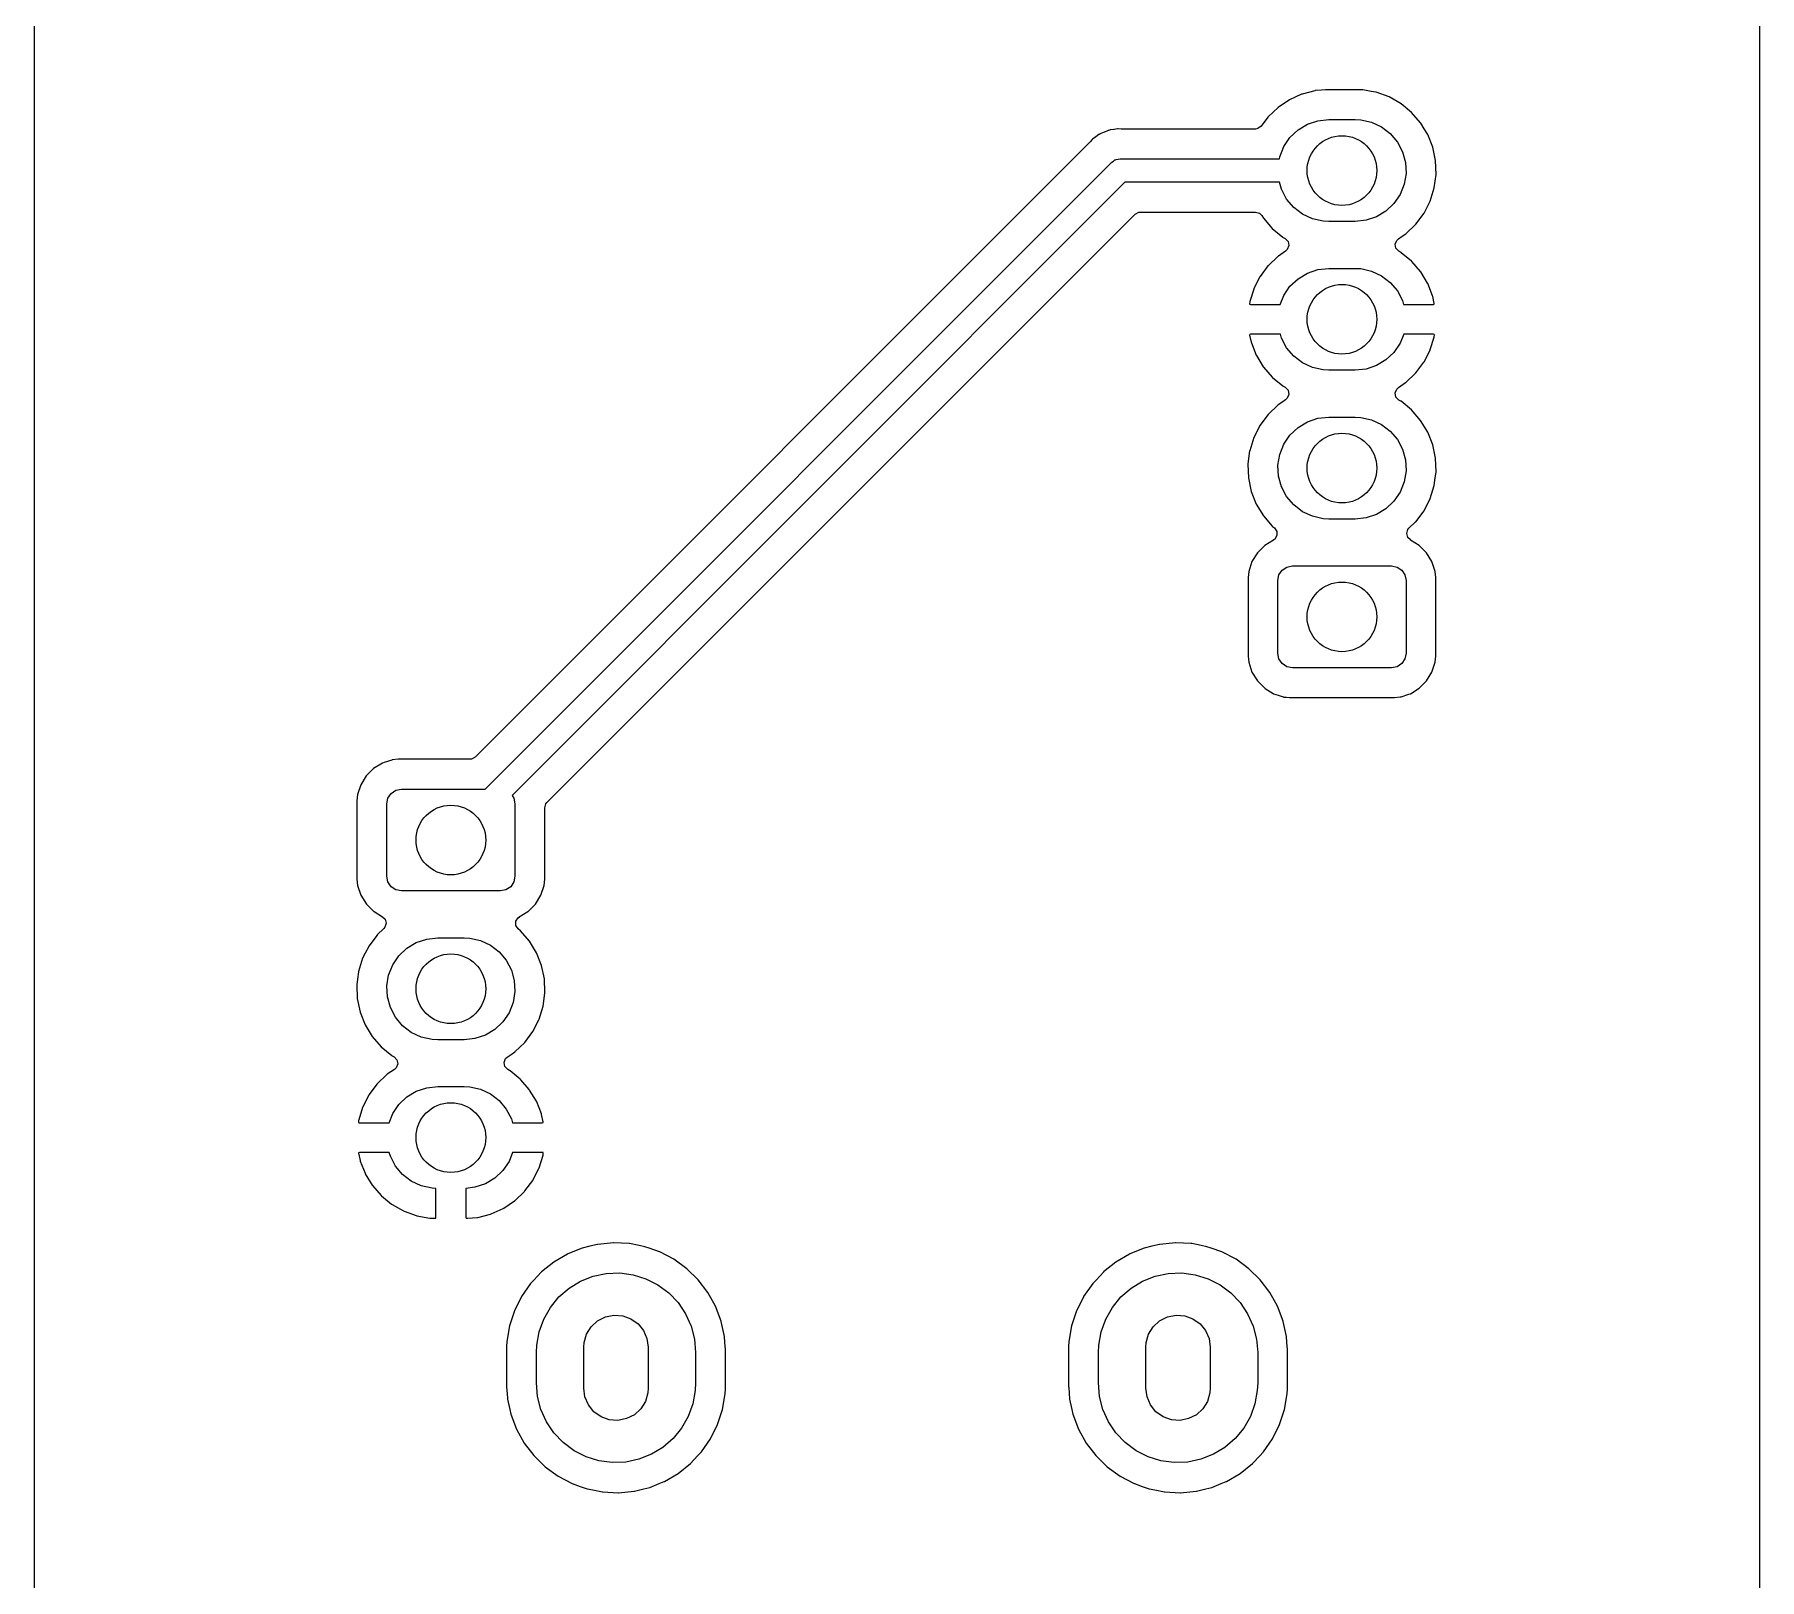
# Model space of a CAD drawing. Extents: x 87 to 116, y -228 to -39.
# Drawn here: x 86.87 to 116.33, y -106.6 to -80.23 of the extents above; entities that cross this region are included whole.
import ezdxf

# ---------------------------------------------------------------- set-up
doc = ezdxf.new("R2010")
doc.units = 0
doc.layers.add('BLACK', color=7, linetype='CONTINUOUS')

msp = doc.modelspace()

# ---------------------------------------------------------------- linework, layer by layer
at = {"layer": 'BLACK', "linetype": 'CONTINUOUS'}
for p, q in [((86.8685, -227.965), (86.8685, -38.7345)), ((116.331, -38.7345), (116.331, -227.965)), ((108.401, -81.2967), (108.302, -81.3411)), ((108.511, -81.2473), (108.401, -81.2967)), ((108.515, -81.2451), (108.511, -81.2473)), ((108.511, -81.2473), (108.511, -81.2473)), ((108.521, -81.2437), (108.515, -81.2451)), ((108.737, -81.1876), (108.521, -81.2437)), ((108.521, -81.2437), (108.521, -81.2437)), ((108.742, -81.1863), (108.737, -81.1876)), ((108.737, -81.1876), (108.737, -81.1876)), ((108.747, -81.1858), (108.742, -81.1863)), ((108.848, -81.1773), (108.747, -81.1858)), ((108.747, -81.1858), (108.747, -81.1858)), ((108.916, -81.1715), (108.848, -81.1773)), ((109.531, -81.1715), (108.916, -81.1715)), ((109.532, -81.1716), (109.531, -81.1715)), ((109.551, -81.1725), (109.532, -81.1716)), ((109.532, -81.1716), (109.532, -81.1716)), ((109.555, -81.1727), (109.551, -81.1725)), ((109.551, -81.1725), (109.551, -81.1725)), ((109.699, -81.1987), (109.555, -81.1727)), ((109.78, -81.2133), (109.699, -81.1987)), ((109.785, -81.2143), (109.78, -81.2133)), ((109.78, -81.2133), (109.78, -81.2133)), ((110.005, -81.2941), (109.785, -81.2143)), ((110.209, -81.4098), (110.005, -81.2941)), ((108.108, -81.4718), (107.939, -81.6333)), ((108.302, -81.3411), (108.108, -81.4718)), ((110.39, -81.5582), (110.209, -81.4098)), ((110.543, -81.7349), (110.39, -81.5582)), ((105.139, -81.8949), (105.079, -81.9175)), ((105.145, -81.8924), (105.139, -81.8949)), ((105.197, -81.8698), (105.145, -81.8924)), ((105.204, -81.8668), (105.197, -81.8698)), ((105.211, -81.8654), (105.204, -81.8668)), ((105.214, -81.8647), (105.211, -81.8654)), ((105.23, -81.8602), (105.214, -81.8647)), ((105.233, -81.8596), (105.23, -81.8602)), ((105.24, -81.8569), (105.233, -81.8596)), ((105.303, -81.8492), (105.24, -81.8569)), ((105.31, -81.8483), (105.303, -81.8492)), ((105.339, -81.8432), (105.31, -81.8483)), ((105.365, -81.8386), (105.339, -81.8432)), ((105.373, -81.8373), (105.365, -81.8386)), ((105.365, -81.8386), (105.365, -81.8386)), ((105.38, -81.8378), (105.373, -81.8373)), ((105.43, -81.8412), (105.38, -81.8378)), ((105.38, -81.8378), (105.38, -81.8378)), ((105.439, -81.8415), (105.43, -81.8412)), ((107.721, -81.8415), (105.439, -81.8415)), ((107.765, -81.8334), (107.721, -81.8415)), ((107.822, -81.7907), (107.765, -81.8334)), ((107.936, -81.6376), (107.822, -81.7907)), ((107.939, -81.6333), (107.936, -81.6376)), ((108.312, -81.9861), (108.449, -81.857)), ((108.449, -81.857), (108.61, -81.7602)), ((108.61, -81.7602), (108.788, -81.7003)), ((108.788, -81.7003), (108.975, -81.68)), ((108.975, -81.68), (109.425, -81.68)), ((109.425, -81.68), (109.522, -81.6854)), ((109.522, -81.6854), (109.705, -81.7264)), ((109.705, -81.7264), (109.876, -81.8058)), ((109.876, -81.8058), (110.025, -81.92)), ((110.546, -81.7394), (110.543, -81.7349)), ((110.605, -81.8378), (110.546, -81.7394)), ((110.546, -81.7394), (110.546, -81.7394)), ((110.664, -81.9349), (110.605, -81.8378)), ((104.892, -82.0664), (94.3934, -92.5646)), ((104.897, -82.0612), (104.892, -82.0664)), ((104.933, -82.0203), (104.897, -82.0612)), ((104.938, -82.0146), (104.933, -82.0203)), ((104.933, -82.0203), (104.933, -82.0203)), ((104.944, -82.0103), (104.938, -82.0146)), ((104.991, -81.9785), (104.944, -82.0103)), ((104.944, -82.0103), (104.944, -82.0103)), ((104.996, -81.9746), (104.991, -81.9785)), ((105.047, -81.9357), (104.996, -81.9746)), ((105.054, -81.9326), (105.047, -81.9357)), ((105.056, -81.9313), (105.054, -81.9326)), ((105.071, -81.9231), (105.056, -81.9313)), ((105.073, -81.9218), (105.071, -81.9231)), ((105.079, -81.9175), (105.073, -81.9218)), ((108.137, -82.316), (108.207, -82.1416)), ((108.207, -82.1416), (108.312, -81.9861)), ((110.025, -81.92), (110.146, -82.0635)), ((110.146, -82.0635), (110.234, -82.2297)), ((110.75, -82.1524), (110.664, -81.9349)), ((110.798, -82.3814), (110.75, -82.1524)), ((94.5672, -93.11), (105.269, -82.4083)), ((105.269, -82.4083), (105.297, -82.3906)), ((105.297, -82.3906), (105.323, -82.3698)), ((105.323, -82.3698), (105.334, -82.3672)), ((105.334, -82.3672), (105.344, -82.3611)), ((105.344, -82.3611), (105.377, -82.3574)), ((105.377, -82.3574), (105.41, -82.35)), ((105.41, -82.35), (108.131, -82.35)), ((108.131, -82.35), (108.137, -82.316)), ((110.234, -82.2297), (110.284, -82.4109)), ((110.284, -82.4109), (110.294, -82.5986)), ((110.807, -82.6152), (110.798, -82.3814)), ((105.493, -82.75), (95.0249, -93.2179)), ((108.133, -82.75), (105.493, -82.75)), ((108.166, -82.8703), (108.133, -82.75)), ((110.263, -82.784), (110.193, -82.9584)), ((110.294, -82.5986), (110.263, -82.784)), ((110.776, -82.8471), (110.807, -82.6152)), ((108.254, -83.0365), (108.166, -82.8703)), ((108.375, -83.18), (108.254, -83.0365)), ((110.193, -82.9584), (110.088, -83.1139)), ((110.601, -83.279), (110.707, -83.0705)), ((110.707, -83.0705), (110.776, -82.8471)), ((95.6204, -93.3416), (105.667, -83.2954)), ((105.667, -83.2954), (105.729, -83.2614)), ((105.729, -83.2614), (105.756, -83.2585)), ((105.756, -83.2585), (107.722, -83.2585)), ((107.722, -83.2585), (107.79, -83.2785)), ((107.79, -83.2785), (107.829, -83.3191)), ((107.829, -83.3191), (107.857, -83.3651)), ((107.857, -83.3651), (108.01, -83.5418)), ((108.524, -83.2942), (108.375, -83.18)), ((108.695, -83.3736), (108.524, -83.2942)), ((108.878, -83.4146), (108.695, -83.3736)), ((109.79, -83.3398), (109.612, -83.3997)), ((109.951, -83.243), (109.79, -83.3398)), ((110.088, -83.1139), (109.951, -83.243)), ((110.461, -83.4667), (110.601, -83.279)), ((108.01, -83.5418), (108.191, -83.6902)), ((108.975, -83.42), (108.878, -83.4146)), ((109.425, -83.42), (108.975, -83.42)), ((109.612, -83.3997), (109.425, -83.42)), ((110.163, -83.715), (110.23, -83.6701)), ((110.23, -83.6701), (110.292, -83.6282)), ((110.292, -83.6282), (110.461, -83.4667)), ((108.237, -83.9256), (108.113, -84.0092)), ((108.191, -83.6902), (108.196, -83.6928)), ((108.196, -83.6928), (108.196, -83.6928)), ((108.196, -83.6928), (108.229, -83.7116)), ((108.229, -83.7116), (108.278, -83.7627)), ((108.266, -83.8984), (108.237, -83.9256)), ((108.292, -83.8323), (108.266, -83.8984)), ((108.278, -83.7627), (108.292, -83.8323)), ((110.108, -83.8083), (110.134, -83.7422)), ((110.122, -83.8779), (110.108, -83.8083)), ((110.171, -83.929), (110.122, -83.8779)), ((110.134, -83.7422), (110.163, -83.715)), ((110.204, -83.9476), (110.171, -83.929)), ((110.212, -83.9536), (110.204, -83.9476)), ((110.385, -84.0951), (110.212, -83.9536)), ((107.936, -84.1779), (107.803, -84.357)), ((107.943, -84.1699), (107.936, -84.1779)), ((108.105, -84.0159), (107.943, -84.1699)), ((108.113, -84.0092), (108.105, -84.0159)), ((108.61, -84.3002), (108.788, -84.2403)), ((108.788, -84.2403), (108.975, -84.22)), ((108.975, -84.22), (109.425, -84.22)), ((109.425, -84.22), (109.522, -84.2254)), ((109.522, -84.2254), (109.705, -84.2664)), ((110.393, -84.1026), (110.385, -84.0951)), ((110.539, -84.2711), (110.393, -84.1026)), ((107.797, -84.366), (107.696, -84.5649)), ((107.803, -84.357), (107.797, -84.366)), ((108.207, -84.6816), (108.312, -84.5261)), ((108.312, -84.5261), (108.449, -84.397)), ((108.449, -84.397), (108.61, -84.3002)), ((109.705, -84.2664), (109.876, -84.3458)), ((109.876, -84.3458), (110.025, -84.46)), ((110.025, -84.46), (110.146, -84.6035)), ((110.545, -84.2797), (110.539, -84.2711)), ((110.661, -84.4705), (110.545, -84.2797)), ((110.666, -84.48), (110.661, -84.4705)), ((110.748, -84.6876), (110.666, -84.48)), ((107.624, -84.7983), (107.621, -84.818)), ((107.621, -84.818), (107.623, -84.8322)), ((107.623, -84.8322), (107.636, -84.836)), ((107.626, -84.7879), (107.624, -84.7983)), ((107.692, -84.5748), (107.626, -84.7879)), ((107.636, -84.836), (108.145, -84.836)), ((107.696, -84.5649), (107.692, -84.5748)), ((108.145, -84.836), (108.207, -84.6816)), ((110.146, -84.6035), (110.234, -84.7697)), ((110.234, -84.7697), (110.252, -84.836)), ((110.252, -84.836), (110.762, -84.836)), ((110.751, -84.6978), (110.748, -84.6876)), ((110.777, -84.8214), (110.751, -84.6978)), ((110.762, -84.836), (110.775, -84.832)), ((110.775, -84.832), (110.777, -84.8214)), ((107.625, -85.348), (107.623, -85.3586)), ((107.623, -85.3586), (107.649, -85.4822)), ((107.638, -85.344), (107.625, -85.348)), ((108.148, -85.344), (107.638, -85.344)), ((108.166, -85.4103), (108.148, -85.344)), ((108.254, -85.5765), (108.166, -85.4103)), ((110.255, -85.344), (110.193, -85.4984)), ((110.764, -85.344), (110.255, -85.344)), ((110.708, -85.6052), (110.774, -85.3921)), ((110.777, -85.3478), (110.764, -85.344)), ((110.774, -85.3921), (110.776, -85.3817)), ((110.776, -85.3817), (110.779, -85.362)), ((110.779, -85.362), (110.777, -85.3478)), ((107.649, -85.4822), (107.652, -85.4924)), ((107.652, -85.4924), (107.734, -85.7)), ((107.734, -85.7), (107.739, -85.7095)), ((107.739, -85.7095), (107.855, -85.9003)), ((108.375, -85.72), (108.254, -85.5765)), ((108.524, -85.8342), (108.375, -85.72)), ((110.088, -85.6539), (109.951, -85.783)), ((110.193, -85.4984), (110.088, -85.6539)), ((110.603, -85.814), (110.704, -85.6151)), ((110.704, -85.6151), (110.708, -85.6052)), ((107.855, -85.9003), (107.861, -85.9089)), ((107.861, -85.9089), (108.007, -86.0774)), ((108.695, -85.9136), (108.524, -85.8342)), ((108.878, -85.9546), (108.695, -85.9136)), ((108.975, -85.96), (108.878, -85.9546)), ((109.425, -85.96), (108.975, -85.96)), ((109.612, -85.9397), (109.425, -85.96)), ((109.79, -85.8798), (109.612, -85.9397)), ((109.951, -85.783), (109.79, -85.8798)), ((110.295, -86.1641), (110.457, -86.0101)), ((110.457, -86.0101), (110.464, -86.0021)), ((110.464, -86.0021), (110.597, -85.823)), ((110.597, -85.823), (110.603, -85.814)), ((108.007, -86.0774), (108.015, -86.0849)), ((108.015, -86.0849), (108.188, -86.2264)), ((108.188, -86.2264), (108.196, -86.2324)), ((108.196, -86.2324), (108.229, -86.251)), ((108.229, -86.251), (108.278, -86.3021)), ((108.278, -86.3021), (108.292, -86.3717)), ((110.108, -86.3477), (110.134, -86.2816)), ((110.134, -86.2816), (110.163, -86.2544)), ((110.163, -86.2544), (110.287, -86.1708)), ((110.287, -86.1708), (110.295, -86.1641)), ((108.108, -86.5518), (107.939, -86.7133)), ((108.17, -86.5099), (108.108, -86.5518)), ((108.237, -86.465), (108.17, -86.5099)), ((108.266, -86.4378), (108.237, -86.465)), ((108.292, -86.3717), (108.266, -86.4378)), ((110.122, -86.4173), (110.108, -86.3477)), ((110.171, -86.4684), (110.122, -86.4173)), ((110.204, -86.4872), (110.171, -86.4684)), ((110.209, -86.4898), (110.204, -86.4872)), ((110.204, -86.4872), (110.204, -86.4872)), ((110.39, -86.6382), (110.209, -86.4898)), ((107.797, -86.9057), (107.739, -87.0198)), ((107.799, -86.901), (107.797, -86.9057)), ((107.797, -86.9057), (107.797, -86.9057)), ((107.939, -86.7133), (107.799, -86.901)), ((108.449, -86.937), (108.61, -86.8402)), ((108.61, -86.8402), (108.788, -86.7803)), ((108.788, -86.7803), (108.975, -86.76)), ((108.975, -86.76), (109.425, -86.76)), ((109.425, -86.76), (109.522, -86.7654)), ((109.522, -86.7654), (109.705, -86.8064)), ((109.705, -86.8064), (109.876, -86.8858)), ((109.876, -86.8858), (110.025, -87)), ((110.543, -86.8149), (110.39, -86.6382)), ((110.664, -87.0149), (110.543, -86.8149)), ((107.693, -87.1095), (107.624, -87.3329)), ((107.739, -87.0198), (107.693, -87.1095)), ((108.207, -87.2216), (108.312, -87.0661)), ((108.312, -87.0661), (108.449, -86.937)), ((110.025, -87), (110.146, -87.1435)), ((110.146, -87.1435), (110.234, -87.3097)), ((110.75, -87.2324), (110.664, -87.0149)), ((107.606, -87.4667), (107.593, -87.5648)), ((107.623, -87.3382), (107.606, -87.4667)), ((107.624, -87.3329), (107.623, -87.3382)), ((107.623, -87.3382), (107.623, -87.3382)), ((108.106, -87.5814), (108.137, -87.396)), ((108.137, -87.396), (108.207, -87.2216)), ((110.234, -87.3097), (110.284, -87.4909)), ((110.284, -87.4909), (110.294, -87.6786)), ((110.798, -87.4614), (110.75, -87.2324)), ((110.807, -87.6952), (110.798, -87.4614)), ((107.593, -87.5648), (107.602, -87.7986)), ((108.116, -87.7691), (108.106, -87.5814)), ((108.166, -87.9503), (108.116, -87.7691)), ((110.294, -87.6786), (110.263, -87.864)), ((110.793, -87.7986), (110.806, -87.7005)), ((110.806, -87.7005), (110.807, -87.6952)), ((110.806, -87.7005), (110.806, -87.7005)), ((107.602, -87.7986), (107.65, -88.0276)), ((107.65, -88.0276), (107.736, -88.2451)), ((108.254, -88.1165), (108.166, -87.9503)), ((110.193, -88.0384), (110.088, -88.1939)), ((110.263, -87.864), (110.193, -88.0384)), ((110.707, -88.1505), (110.776, -87.9271)), ((110.776, -87.9271), (110.793, -87.7986)), ((107.736, -88.2451), (107.857, -88.4451)), ((108.375, -88.26), (108.254, -88.1165)), ((108.524, -88.3742), (108.375, -88.26)), ((108.695, -88.4536), (108.524, -88.3742)), ((109.951, -88.323), (109.79, -88.4198)), ((110.088, -88.1939), (109.951, -88.323)), ((110.461, -88.5467), (110.601, -88.359)), ((110.601, -88.359), (110.656, -88.2497)), ((110.656, -88.2497), (110.704, -88.1553)), ((110.704, -88.1553), (110.707, -88.1505)), ((110.704, -88.1553), (110.704, -88.1553)), ((107.857, -88.4451), (108.01, -88.6218)), ((108.01, -88.6218), (108.015, -88.6252)), ((108.015, -88.6252), (108.048, -88.6524)), ((108.048, -88.6524), (108.088, -88.7111)), ((108.878, -88.4946), (108.695, -88.4536)), ((108.975, -88.5), (108.878, -88.4946)), ((109.425, -88.5), (108.975, -88.5)), ((109.612, -88.4797), (109.425, -88.5)), ((109.79, -88.4198), (109.612, -88.4797)), ((110.305, -88.7484), (110.326, -88.6805)), ((110.326, -88.6805), (110.344, -88.6582)), ((110.344, -88.6582), (110.457, -88.5504)), ((110.457, -88.5504), (110.461, -88.5467)), ((110.457, -88.5504), (110.457, -88.5504)), ((107.881, -88.9515), (107.756, -89.0767)), ((108.031, -88.8584), (107.881, -88.9515)), ((108.053, -88.8428), (108.031, -88.8577)), ((108.031, -88.8577), (108.031, -88.8584)), ((108.09, -88.782), (108.053, -88.8428)), ((108.088, -88.7111), (108.09, -88.782)), ((110.325, -88.8167), (110.305, -88.7484)), ((110.369, -88.8557), (110.325, -88.8167)), ((110.368, -88.8579), (110.369, -88.8557)), ((110.518, -88.9507), (110.368, -88.8579)), ((110.643, -89.0757), (110.518, -88.9507)), ((107.663, -89.2273), (107.607, -89.3951)), ((107.756, -89.0767), (107.663, -89.2273)), ((110.737, -89.2261), (110.643, -89.0757)), ((110.793, -89.3938), (110.737, -89.2261)), ((107.607, -89.3951), (107.596, -89.4996)), ((107.596, -89.4996), (107.596, -90.8404)), ((108.105, -89.55), (108.124, -89.4543)), ((108.105, -90.79), (108.105, -89.55)), ((108.124, -89.4543), (108.178, -89.3732)), ((108.178, -89.3732), (108.259, -89.319)), ((108.259, -89.319), (108.355, -89.3)), ((108.355, -89.3), (110.045, -89.3)), ((110.045, -89.3), (110.141, -89.319)), ((110.141, -89.319), (110.222, -89.3732)), ((110.222, -89.3732), (110.276, -89.4543)), ((110.276, -89.4543), (110.295, -89.55)), ((110.295, -89.55), (110.295, -90.79)), ((110.803, -89.4996), (110.793, -89.3938)), ((110.803, -90.8404), (110.803, -89.4996)), ((107.596, -90.8404), (107.607, -90.9462)), ((107.607, -90.9462), (107.663, -91.1139)), ((108.124, -90.8857), (108.105, -90.79)), ((108.178, -90.9668), (108.124, -90.8857)), ((108.259, -91.021), (108.178, -90.9668)), ((108.355, -91.04), (108.259, -91.021)), ((110.141, -91.021), (110.045, -91.04)), ((110.222, -90.9668), (110.141, -91.021)), ((110.276, -90.8857), (110.222, -90.9668)), ((110.295, -90.79), (110.276, -90.8857)), ((110.737, -91.1127), (110.793, -90.9449)), ((110.793, -90.9449), (110.803, -90.8404)), ((107.663, -91.1139), (107.757, -91.2643)), ((107.757, -91.2643), (107.882, -91.3893)), ((110.045, -91.04), (108.355, -91.04)), ((110.519, -91.3885), (110.644, -91.2633)), ((110.644, -91.2633), (110.737, -91.1127)), ((107.882, -91.3893), (107.888, -91.3931)), ((107.888, -91.3931), (107.888, -91.3931)), ((107.888, -91.3931), (108.025, -91.4777)), ((108.025, -91.4777), (108.032, -91.4821)), ((108.032, -91.4821), (108.112, -91.5086)), ((108.112, -91.5086), (108.194, -91.5356)), ((108.194, -91.5356), (108.194, -91.5356)), ((108.194, -91.5356), (108.2, -91.5378)), ((108.2, -91.5378), (108.207, -91.5385)), ((108.207, -91.5385), (108.207, -91.5385)), ((108.207, -91.5385), (108.25, -91.5429)), ((108.25, -91.5429), (108.305, -91.5485)), ((108.305, -91.5485), (110.095, -91.5485)), ((110.095, -91.5485), (110.099, -91.5482)), ((110.099, -91.5482), (110.194, -91.5382)), ((110.099, -91.5482), (110.099, -91.5482)), ((110.194, -91.5382), (110.201, -91.5375)), ((110.194, -91.5382), (110.194, -91.5382)), ((110.201, -91.5375), (110.208, -91.5353)), ((110.208, -91.5353), (110.34, -91.4913)), ((110.208, -91.5353), (110.208, -91.5353)), ((110.34, -91.4913), (110.369, -91.4815)), ((110.369, -91.4815), (110.519, -91.3885)), ((92.6607, -92.7615), (92.5357, -92.8867)), ((92.8111, -92.6684), (92.6607, -92.7615)), ((92.8402, -92.6587), (92.8111, -92.6684)), ((92.9723, -92.6147), (92.8402, -92.6587)), ((92.9788, -92.6125), (92.9723, -92.6147)), ((92.9723, -92.6147), (92.9723, -92.6147)), ((92.9857, -92.6118), (92.9788, -92.6125)), ((93.0814, -92.6018), (92.9857, -92.6118)), ((92.9857, -92.6118), (92.9857, -92.6118)), ((93.0846, -92.6015), (93.0814, -92.6018)), ((93.0814, -92.6018), (93.0814, -92.6018)), ((94.3043, -92.6015), (93.0846, -92.6015)), ((94.3311, -92.5986), (94.3043, -92.6015)), ((94.3934, -92.5646), (94.3311, -92.5986)), ((92.4429, -93.0373), (92.3872, -93.2051)), ((92.5357, -92.8867), (92.4429, -93.0373)), ((92.3872, -93.2051), (92.3765, -93.3096)), ((92.3765, -93.3096), (92.3765, -94.6504)), ((92.885, -93.36), (92.904, -93.2643)), ((92.885, -94.6), (92.885, -93.36)), ((92.904, -93.2643), (92.9582, -93.1832)), ((92.9582, -93.1832), (93.0393, -93.129)), ((93.0393, -93.129), (93.135, -93.11)), ((93.135, -93.11), (94.5672, -93.11)), ((95.0249, -93.2179), (95.056, -93.2643)), ((95.056, -93.2643), (95.075, -93.36)), ((95.075, -93.36), (95.075, -94.6)), ((95.5835, -93.4307), (95.6035, -93.3625)), ((95.6035, -93.3625), (95.6204, -93.3416)), ((95.5835, -94.6504), (95.5835, -93.4307)), ((92.3765, -94.6504), (92.3875, -94.7562)), ((92.3875, -94.7562), (92.4434, -94.9239)), ((92.904, -94.6957), (92.885, -94.6)), ((92.9582, -94.7768), (92.904, -94.6957)), ((93.0393, -94.831), (92.9582, -94.7768)), ((93.135, -94.85), (93.0393, -94.831)), ((94.825, -94.85), (93.135, -94.85)), ((94.9207, -94.831), (94.825, -94.85)), ((95.0018, -94.7768), (94.9207, -94.831)), ((95.056, -94.6957), (95.0018, -94.7768)), ((95.075, -94.6), (95.056, -94.6957)), ((95.5171, -94.9227), (95.5728, -94.7549)), ((95.5728, -94.7549), (95.5835, -94.6504)), ((92.4434, -94.9239), (92.5365, -95.0743)), ((92.5365, -95.0743), (92.6617, -95.1993)), ((95.2993, -95.1985), (95.4243, -95.0733)), ((95.4243, -95.0733), (95.5171, -94.9227)), ((92.6617, -95.1993), (92.6679, -95.2031)), ((92.6679, -95.2031), (92.6679, -95.2031)), ((92.6679, -95.2031), (92.8123, -95.2921)), ((92.8123, -95.2921), (92.8109, -95.2943)), ((92.8109, -95.2943), (92.8553, -95.3333)), ((92.8748, -95.4016), (92.8542, -95.4695)), ((92.8553, -95.3333), (92.8748, -95.4016)), ((95.0903, -95.368), (95.127, -95.3072)), ((95.0922, -95.4389), (95.0903, -95.368)), ((95.1322, -95.4976), (95.0922, -95.4389)), ((95.127, -95.3072), (95.1494, -95.2923)), ((95.1489, -95.2916), (95.2931, -95.2023)), ((95.1494, -95.2923), (95.1489, -95.2916)), ((95.2931, -95.2023), (95.2993, -95.1985)), ((92.7188, -95.6033), (92.5792, -95.791)), ((92.7227, -95.5996), (92.7188, -95.6033)), ((92.8357, -95.4918), (92.7227, -95.5996)), ((92.7227, -95.5996), (92.7227, -95.5996)), ((92.8542, -95.4695), (92.8357, -95.4918)), ((93.229, -95.827), (93.3901, -95.7302)), ((93.3901, -95.7302), (93.5682, -95.6703)), ((93.5682, -95.6703), (93.755, -95.65)), ((93.755, -95.65), (94.205, -95.65)), ((94.205, -95.65), (94.302, -95.6554)), ((94.302, -95.6554), (94.4854, -95.6964)), ((94.4854, -95.6964), (94.6557, -95.7758)), ((95.1695, -95.5282), (95.1322, -95.4976)), ((95.3228, -95.7049), (95.1695, -95.5282)), ((95.4442, -95.9049), (95.3228, -95.7049)), ((92.4732, -95.9995), (92.4038, -96.2229)), ((92.5188, -95.9098), (92.4732, -95.9995)), ((92.5768, -95.7957), (92.5188, -95.9098)), ((92.5792, -95.791), (92.5768, -95.7957)), ((92.5768, -95.7957), (92.5768, -95.7957)), ((92.9868, -96.1116), (93.0925, -95.9561)), ((93.0925, -95.9561), (93.229, -95.827)), ((94.6557, -95.7758), (94.805, -95.89)), ((94.805, -95.89), (94.9263, -96.0335)), ((94.9263, -96.0335), (95.0139, -96.1997)), ((95.5301, -96.1224), (95.4442, -95.9049)), ((92.4031, -96.2282), (92.3861, -96.3567)), ((92.4038, -96.2229), (92.4031, -96.2282)), ((92.4031, -96.2282), (92.4031, -96.2282)), ((92.8864, -96.4714), (92.917, -96.286)), ((92.917, -96.286), (92.9868, -96.1116)), ((95.0139, -96.1997), (95.0638, -96.3809)), ((95.5782, -96.3514), (95.5301, -96.1224)), ((92.3861, -96.3567), (92.3731, -96.4548)), ((92.3731, -96.4548), (92.3818, -96.6886)), ((92.8962, -96.6591), (92.8864, -96.4714)), ((95.0736, -96.5686), (95.043, -96.754)), ((95.0638, -96.3809), (95.0736, -96.5686)), ((95.5732, -96.6886), (95.5862, -96.5905)), ((95.5869, -96.5852), (95.5782, -96.3514)), ((95.5862, -96.5905), (95.5869, -96.5852)), ((95.5862, -96.5905), (95.5862, -96.5905)), ((92.3818, -96.6886), (92.4299, -96.9176)), ((92.4299, -96.9176), (92.5158, -97.1351)), ((92.9461, -96.8403), (92.8962, -96.6591)), ((93.0337, -97.0065), (92.9461, -96.8403)), ((94.9732, -96.9284), (94.8675, -97.0839)), ((95.043, -96.754), (94.9732, -96.9284)), ((95.4868, -97.0405), (95.5562, -96.8171)), ((95.5562, -96.8171), (95.5732, -96.6886)), ((92.5158, -97.1351), (92.6372, -97.3351)), ((93.155, -97.15), (93.0337, -97.0065)), ((93.3043, -97.2642), (93.155, -97.15)), ((94.731, -97.213), (94.5699, -97.3098)), ((94.8675, -97.0839), (94.731, -97.213)), ((95.3808, -97.249), (95.4364, -97.1397)), ((95.4364, -97.1397), (95.4844, -97.0453)), ((95.4844, -97.0453), (95.4868, -97.0405)), ((95.4844, -97.0453), (95.4844, -97.0453)), ((92.6372, -97.3351), (92.7905, -97.5118)), ((92.7905, -97.5118), (92.9714, -97.6602)), ((93.4746, -97.3436), (93.3043, -97.2642)), ((93.658, -97.3846), (93.4746, -97.3436)), ((93.755, -97.39), (93.658, -97.3846)), ((94.205, -97.39), (93.755, -97.39)), ((94.3918, -97.3697), (94.205, -97.39)), ((94.5699, -97.3098), (94.3918, -97.3697)), ((95.0719, -97.5982), (95.2412, -97.4367)), ((95.2412, -97.4367), (95.3808, -97.249)), ((92.9714, -97.6602), (92.976, -97.6628)), ((92.976, -97.6628), (92.976, -97.6628)), ((92.976, -97.6628), (93.009, -97.6816)), ((93.009, -97.6816), (93.0583, -97.7327)), ((93.0722, -97.8023), (93.0462, -97.8684)), ((93.0583, -97.7327), (93.0722, -97.8023)), ((94.8879, -97.7783), (94.9138, -97.7122)), ((94.9017, -97.8479), (94.8879, -97.7783)), ((94.9138, -97.7122), (94.943, -97.685)), ((94.943, -97.685), (95.0096, -97.6401)), ((95.0096, -97.6401), (95.0719, -97.5982)), ((92.8846, -97.9859), (92.7231, -98.1399)), ((92.8928, -97.9792), (92.8846, -97.9859)), ((93.017, -97.8956), (92.8928, -97.9792)), ((93.0462, -97.8684), (93.017, -97.8956)), ((94.951, -97.899), (94.9017, -97.8479)), ((94.9837, -97.9176), (94.951, -97.899)), ((94.9925, -97.9236), (94.9837, -97.9176)), ((95.165, -98.0651), (94.9925, -97.9236)), ((95.1727, -98.0726), (95.165, -98.0651)), ((95.3189, -98.2411), (95.1727, -98.0726)), ((92.5772, -98.336), (92.476, -98.5349)), ((92.5828, -98.327), (92.5772, -98.336)), ((92.716, -98.1479), (92.5828, -98.327)), ((92.7231, -98.1399), (92.716, -98.1479)), ((93.0925, -98.4961), (93.229, -98.367)), ((93.229, -98.367), (93.3901, -98.2702)), ((93.3901, -98.2702), (93.5682, -98.2103)), ((93.5682, -98.2103), (93.755, -98.19)), ((93.755, -98.19), (94.205, -98.19)), ((94.205, -98.19), (94.302, -98.1954)), ((94.302, -98.1954), (94.4854, -98.2364)), ((94.4854, -98.2364), (94.6557, -98.3158)), ((94.6557, -98.3158), (94.805, -98.43)), ((95.3252, -98.2497), (95.3189, -98.2411)), ((95.441, -98.4405), (95.3252, -98.2497)), ((92.472, -98.5448), (92.4059, -98.7579)), ((92.476, -98.5349), (92.472, -98.5448)), ((92.9251, -98.806), (92.9868, -98.6516)), ((92.9868, -98.6516), (93.0925, -98.4961)), ((94.805, -98.43), (94.9263, -98.5735)), ((94.9263, -98.5735), (95.0139, -98.7397)), ((95.4457, -98.45), (95.441, -98.4405)), ((95.5277, -98.6576), (95.4457, -98.45)), ((95.5307, -98.6678), (95.5277, -98.6576)), ((95.5567, -98.7914), (95.5307, -98.6678)), ((92.4036, -98.7683), (92.401, -98.788)), ((92.401, -98.788), (92.4032, -98.8022)), ((92.4032, -98.8022), (92.4163, -98.806)), ((92.4059, -98.7579), (92.4036, -98.7683)), ((92.4163, -98.806), (92.9251, -98.806)), ((95.0139, -98.7397), (95.0322, -98.806)), ((95.0322, -98.806), (95.5416, -98.806)), ((95.5416, -98.806), (95.5552, -98.802)), ((95.5552, -98.802), (95.5567, -98.7914)), ((92.4048, -99.318), (92.4033, -99.3286)), ((92.4033, -99.3286), (92.4293, -99.4522)), ((92.4184, -99.314), (92.4048, -99.318)), ((92.9278, -99.314), (92.4184, -99.314)), ((92.4293, -99.4522), (92.4323, -99.4624)), ((92.4323, -99.4624), (92.5143, -99.67)), ((92.9461, -99.3803), (92.9278, -99.314)), ((93.0337, -99.5465), (92.9461, -99.3803)), ((93.155, -99.69), (93.0337, -99.5465)), ((94.9732, -99.4684), (94.8675, -99.6239)), ((95.0349, -99.314), (94.9732, -99.4684)), ((95.5437, -99.314), (95.0349, -99.314)), ((95.484, -99.5851), (95.488, -99.5752)), ((95.488, -99.5752), (95.5541, -99.3621)), ((95.5568, -99.3178), (95.5437, -99.314)), ((95.5541, -99.3621), (95.5564, -99.3517)), ((95.5564, -99.3517), (95.559, -99.332)), ((95.559, -99.332), (95.5568, -99.3178)), ((92.5143, -99.67), (92.519, -99.6795)), ((92.519, -99.6795), (92.6348, -99.8703)), ((92.6348, -99.8703), (92.6411, -99.8789)), ((93.3043, -99.8042), (93.155, -99.69)), ((93.4746, -99.8836), (93.3043, -99.8042)), ((94.5699, -99.8498), (94.3918, -99.9097)), ((94.731, -99.753), (94.5699, -99.8498)), ((94.8675, -99.6239), (94.731, -99.753)), ((95.244, -99.9721), (95.3772, -99.793)), ((95.3772, -99.793), (95.3828, -99.784)), ((95.3828, -99.784), (95.484, -99.5851)), ((92.6411, -99.8789), (92.7873, -100.047)), ((92.7873, -100.047), (92.795, -100.055)), ((92.795, -100.055), (92.9675, -100.196)), ((93.658, -99.9246), (93.4746, -99.8836)), ((93.726, -99.9284), (93.658, -99.9246)), ((93.726, -100.424), (93.726, -99.9284)), ((94.3918, -99.9097), (94.234, -99.9269)), ((94.234, -99.9269), (94.234, -100.42)), ((94.882, -100.265), (95.0672, -100.141)), ((95.0672, -100.141), (95.0754, -100.134)), ((95.0754, -100.134), (95.2369, -99.9801)), ((95.2369, -99.9801), (95.244, -99.9721)), ((92.9675, -100.196), (92.9763, -100.202)), ((92.9763, -100.202), (93.1703, -100.313)), ((93.1703, -100.313), (93.1799, -100.317)), ((93.1799, -100.317), (93.3897, -100.393)), ((93.3897, -100.393), (93.4, -100.396)), ((93.4, -100.396), (93.6208, -100.436)), ((93.6208, -100.436), (93.629, -100.437)), ((93.629, -100.437), (93.6479, -100.438)), ((93.6479, -100.438), (93.6508, -100.438)), ((93.6508, -100.438), (93.7079, -100.438)), ((93.7079, -100.438), (93.7231, -100.434)), ((93.7231, -100.434), (93.7243, -100.432)), ((93.7243, -100.432), (93.726, -100.424)), ((94.234, -100.42), (94.2385, -100.435)), ((94.2385, -100.435), (94.2399, -100.436)), ((94.2399, -100.436), (94.2475, -100.438)), ((94.2475, -100.438), (94.2611, -100.438)), ((94.2611, -100.438), (94.2664, -100.438)), ((94.2664, -100.438), (94.4327, -100.424)), ((94.4327, -100.424), (94.4432, -100.422)), ((94.4432, -100.422), (94.6592, -100.366)), ((94.6592, -100.366), (94.6692, -100.362)), ((94.6692, -100.362), (94.8727, -100.271)), ((94.8727, -100.271), (94.882, -100.265)), ((95.9728, -101.049), (95.7388, -101.186)), ((95.9771, -101.047), (95.9728, -101.049)), ((96.2199, -100.949), (95.9771, -101.047)), ((96.2242, -100.947), (96.2199, -100.949)), ((96.2199, -100.949), (96.2199, -100.949)), ((96.3531, -100.916), (96.2242, -100.947)), ((96.4831, -100.884), (96.3531, -100.916)), ((96.4876, -100.883), (96.4831, -100.884)), ((96.4831, -100.884), (96.4831, -100.884)), ((96.7575, -100.857), (96.4876, -100.883)), ((96.7621, -100.857), (96.7575, -100.857)), ((97.0238, -100.87), (96.7621, -100.857)), ((96.7621, -100.857), (96.7621, -100.857)), ((97.0283, -100.87), (97.0238, -100.87)), ((97.0238, -100.87), (97.0238, -100.87)), ((97.0328, -100.871), (97.0283, -100.87)), ((97.1963, -100.904), (97.0328, -100.871)), ((97.0328, -100.871), (97.0328, -100.871)), ((97.2944, -100.923), (97.1963, -100.904)), ((97.368, -100.949), (97.2944, -100.923)), ((97.5457, -101.012), (97.368, -100.949)), ((97.5458, -101.012), (97.5457, -101.012)), ((97.5501, -101.013), (97.5458, -101.012)), ((97.79, -101.139), (97.5501, -101.013)), ((105.573, -101.049), (105.339, -101.186)), ((105.577, -101.047), (105.573, -101.049)), ((105.82, -100.949), (105.577, -101.047)), ((105.824, -100.947), (105.82, -100.949)), ((105.82, -100.949), (105.82, -100.949)), ((105.953, -100.916), (105.824, -100.947)), ((106.083, -100.884), (105.953, -100.916)), ((106.088, -100.883), (106.083, -100.884)), ((106.083, -100.884), (106.083, -100.884)), ((106.357, -100.857), (106.088, -100.883)), ((106.362, -100.857), (106.357, -100.857)), ((106.624, -100.87), (106.362, -100.857)), ((106.362, -100.857), (106.362, -100.857)), ((106.628, -100.87), (106.624, -100.87)), ((106.624, -100.87), (106.624, -100.87)), ((106.633, -100.871), (106.628, -100.87)), ((106.796, -100.904), (106.633, -100.871)), ((106.633, -100.871), (106.633, -100.871)), ((106.894, -100.923), (106.796, -100.904)), ((106.968, -100.949), (106.894, -100.923)), ((107.146, -101.012), (106.968, -100.949)), ((107.15, -101.013), (107.146, -101.012)), ((107.146, -101.012), (107.146, -101.012)), ((107.39, -101.139), (107.15, -101.013)), ((95.7388, -101.186), (95.5271, -101.355)), ((98.0093, -101.299), (97.79, -101.139)), ((98.2032, -101.489), (98.0093, -101.299)), ((105.339, -101.186), (105.127, -101.355)), ((107.609, -101.299), (107.39, -101.139)), ((107.803, -101.489), (107.609, -101.299)), ((95.342, -101.554), (95.1874, -101.776)), ((95.3992, -101.492), (95.342, -101.554)), ((95.5239, -101.359), (95.3992, -101.492)), ((95.5271, -101.355), (95.5239, -101.359)), ((95.825, -101.782), (95.9987, -101.631)), ((95.9987, -101.631), (96.1953, -101.512)), ((96.1953, -101.512), (96.4092, -101.427)), ((96.4092, -101.427), (96.6343, -101.38)), ((96.6343, -101.38), (96.8641, -101.372)), ((96.8641, -101.372), (97.092, -101.402)), ((97.092, -101.402), (97.3117, -101.47)), ((97.3117, -101.47), (97.5167, -101.574)), ((97.5167, -101.574), (97.7012, -101.711)), ((98.3677, -101.704), (98.2032, -101.489)), ((104.942, -101.554), (104.787, -101.776)), ((104.999, -101.492), (104.942, -101.554)), ((105.124, -101.359), (104.999, -101.492)), ((105.127, -101.355), (105.124, -101.359)), ((105.425, -101.782), (105.599, -101.631)), ((105.599, -101.631), (105.795, -101.512)), ((105.795, -101.512), (106.009, -101.427)), ((106.009, -101.427), (106.234, -101.38)), ((106.234, -101.38), (106.464, -101.372)), ((106.464, -101.372), (106.692, -101.402)), ((106.692, -101.402), (106.912, -101.47)), ((106.912, -101.47), (107.117, -101.574)), ((107.117, -101.574), (107.301, -101.711)), ((107.968, -101.704), (107.803, -101.489)), ((95.1854, -101.78), (95.1033, -101.945)), ((95.1874, -101.776), (95.1854, -101.78)), ((95.1854, -101.78), (95.1854, -101.78)), ((95.6792, -101.96), (95.825, -101.782)), ((97.7012, -101.711), (97.8599, -101.878)), ((97.8599, -101.878), (97.9883, -102.069)), ((98.4993, -101.941), (98.3677, -101.704)), ((104.785, -101.78), (104.703, -101.945)), ((104.787, -101.776), (104.785, -101.78)), ((104.785, -101.78), (104.785, -101.78)), ((105.279, -101.96), (105.425, -101.782)), ((107.301, -101.711), (107.46, -101.878)), ((107.46, -101.878), (107.588, -102.069)), ((108.099, -101.941), (107.968, -101.704)), ((95.0666, -102.019), (94.9822, -102.277)), ((95.1033, -101.945), (95.0666, -102.019)), ((95.487, -102.376), (95.5654, -102.16)), ((95.5654, -102.16), (95.6792, -101.96)), ((96.3762, -102.289), (96.4861, -102.188)), ((96.4861, -102.188), (96.6191, -102.121)), ((96.6191, -102.121), (96.7655, -102.091)), ((96.7655, -102.091), (96.9144, -102.102)), ((96.9144, -102.102), (97.0548, -102.153)), ((97.0548, -102.153), (97.1765, -102.239)), ((97.9883, -102.069), (98.0828, -102.278)), ((98.5954, -102.195), (98.4993, -101.941)), ((98.5964, -102.199), (98.5954, -102.195)), ((98.6529, -102.455), (98.5964, -102.199)), ((98.5964, -102.199), (98.5964, -102.199)), ((104.667, -102.019), (104.582, -102.277)), ((104.703, -101.945), (104.667, -102.019)), ((105.087, -102.376), (105.165, -102.16)), ((105.165, -102.16), (105.279, -101.96)), ((105.976, -102.289), (106.086, -102.188)), ((106.086, -102.188), (106.219, -102.121)), ((106.219, -102.121), (106.365, -102.091)), ((106.365, -102.091), (106.514, -102.102)), ((106.514, -102.102), (106.655, -102.153)), ((106.655, -102.153), (106.777, -102.239)), ((107.588, -102.069), (107.683, -102.278)), ((108.195, -102.195), (108.099, -101.941)), ((108.196, -102.199), (108.195, -102.195)), ((108.253, -102.455), (108.196, -102.199)), ((108.196, -102.199), (108.196, -102.199)), ((94.9822, -102.277), (94.9358, -102.544)), ((95.446, -102.602), (95.487, -102.376)), ((96.2559, -102.56), (96.2976, -102.416)), ((96.2976, -102.416), (96.3762, -102.289)), ((97.1765, -102.239), (97.2704, -102.355)), ((97.2704, -102.355), (97.3297, -102.492)), ((97.3297, -102.492), (97.35, -102.64)), ((98.0828, -102.278), (98.1406, -102.501)), ((98.1406, -102.501), (98.16, -102.73)), ((98.6539, -102.46), (98.6529, -102.455)), ((98.6542, -102.464), (98.6539, -102.46)), ((98.6663, -102.631), (98.6542, -102.464)), ((104.582, -102.277), (104.536, -102.544)), ((105.046, -102.602), (105.087, -102.376)), ((105.856, -102.56), (105.898, -102.416)), ((105.898, -102.416), (105.976, -102.289)), ((106.777, -102.239), (106.87, -102.355)), ((106.87, -102.355), (106.93, -102.492)), ((106.93, -102.492), (106.95, -102.64)), ((107.683, -102.278), (107.741, -102.501)), ((107.741, -102.501), (107.76, -102.73)), ((108.254, -102.46), (108.253, -102.455)), ((108.254, -102.464), (108.254, -102.46)), ((108.266, -102.631), (108.254, -102.464)), ((94.9358, -102.544), (94.9315, -102.63)), ((94.9315, -102.63), (94.9315, -103.319)), ((95.44, -102.73), (95.446, -102.602)), ((95.44, -103.25), (95.44, -102.73)), ((96.25, -102.64), (96.2559, -102.56)), ((96.25, -103.34), (96.25, -102.64)), ((97.35, -102.64), (97.35, -103.34)), ((98.16, -102.73), (98.16, -103.25)), ((98.6685, -102.661), (98.6663, -102.631)), ((98.6685, -103.35), (98.6685, -102.661)), ((104.536, -102.544), (104.531, -102.63)), ((104.531, -102.63), (104.531, -103.319)), ((105.04, -102.73), (105.046, -102.602)), ((105.04, -103.25), (105.04, -102.73)), ((105.85, -102.64), (105.856, -102.56)), ((105.85, -103.34), (105.85, -102.64)), ((106.95, -102.64), (106.95, -103.34)), ((107.76, -102.73), (107.76, -103.25)), ((108.268, -102.661), (108.266, -102.631)), ((108.268, -103.35), (108.268, -102.661)), ((94.9315, -103.319), (94.9317, -103.321)), ((94.9317, -103.321), (94.9317, -103.321)), ((94.9317, -103.321), (94.9397, -103.432)), ((95.4594, -103.479), (95.44, -103.25)), ((96.2703, -103.488), (96.25, -103.34)), ((97.35, -103.34), (97.3441, -103.42)), ((98.154, -103.378), (98.113, -103.604)), ((98.16, -103.25), (98.154, -103.378)), ((98.6642, -103.436), (98.6685, -103.35)), ((104.531, -103.319), (104.532, -103.321)), ((104.532, -103.321), (104.54, -103.432)), ((104.532, -103.321), (104.532, -103.321)), ((105.059, -103.479), (105.04, -103.25)), ((105.87, -103.488), (105.85, -103.34)), ((106.95, -103.34), (106.944, -103.42)), ((107.754, -103.378), (107.713, -103.604)), ((107.76, -103.25), (107.754, -103.378)), ((108.264, -103.436), (108.268, -103.35)), ((94.9397, -103.432), (94.9461, -103.52)), ((94.9461, -103.52), (94.9471, -103.525)), ((94.9471, -103.525), (94.9471, -103.525)), ((94.9471, -103.525), (94.9865, -103.703)), ((94.9865, -103.703), (95.0046, -103.785)), ((95.5172, -103.702), (95.4594, -103.479)), ((95.6117, -103.911), (95.5172, -103.702)), ((96.3295, -103.625), (96.2703, -103.488)), ((96.4235, -103.741), (96.3295, -103.625)), ((97.2238, -103.691), (97.1139, -103.792)), ((97.3024, -103.564), (97.2238, -103.691)), ((97.3441, -103.42), (97.3024, -103.564)), ((98.113, -103.604), (98.0346, -103.82)), ((98.5334, -103.961), (98.6178, -103.703)), ((98.6178, -103.703), (98.6642, -103.436)), ((104.54, -103.432), (104.546, -103.52)), ((104.546, -103.52), (104.547, -103.525)), ((104.547, -103.525), (104.547, -103.525)), ((104.547, -103.525), (104.586, -103.703)), ((104.586, -103.703), (104.605, -103.785)), ((105.117, -103.702), (105.059, -103.479)), ((105.212, -103.911), (105.117, -103.702)), ((105.93, -103.625), (105.87, -103.488)), ((106.023, -103.741), (105.93, -103.625)), ((106.824, -103.691), (106.714, -103.792)), ((106.902, -103.564), (106.824, -103.691)), ((106.944, -103.42), (106.902, -103.564)), ((107.713, -103.604), (107.635, -103.82)), ((108.133, -103.961), (108.218, -103.703)), ((108.218, -103.703), (108.264, -103.436)), ((95.0046, -103.785), (95.1007, -104.039)), ((95.7401, -104.102), (95.6117, -103.911)), ((96.5452, -103.827), (96.4235, -103.741)), ((96.6856, -103.878), (96.5452, -103.827)), ((96.8345, -103.889), (96.6856, -103.878)), ((96.9809, -103.859), (96.8345, -103.889)), ((97.1139, -103.792), (96.9809, -103.859)), ((98.0346, -103.82), (97.9208, -104.02)), ((98.4946, -104.039), (98.5313, -103.965)), ((98.5313, -103.965), (98.5334, -103.961)), ((98.5313, -103.965), (98.5313, -103.965)), ((104.605, -103.785), (104.701, -104.039)), ((105.34, -104.102), (105.212, -103.911)), ((106.145, -103.827), (106.023, -103.741)), ((106.286, -103.878), (106.145, -103.827)), ((106.435, -103.889), (106.286, -103.878)), ((106.581, -103.859), (106.435, -103.889)), ((106.714, -103.792), (106.581, -103.859)), ((107.635, -103.82), (107.521, -104.02)), ((108.095, -104.039), (108.131, -103.965)), ((108.131, -103.965), (108.133, -103.961)), ((108.131, -103.965), (108.131, -103.965)), ((95.1007, -104.039), (95.2323, -104.276)), ((95.2323, -104.276), (95.3968, -104.491)), ((95.8988, -104.269), (95.7401, -104.102)), ((96.0833, -104.406), (95.8988, -104.269)), ((97.775, -104.198), (97.6013, -104.349)), ((97.9208, -104.02), (97.775, -104.198)), ((98.258, -104.426), (98.4126, -104.204)), ((98.4126, -104.204), (98.4946, -104.039)), ((104.701, -104.039), (104.832, -104.276)), ((104.832, -104.276), (104.997, -104.491)), ((105.499, -104.269), (105.34, -104.102)), ((105.683, -104.406), (105.499, -104.269)), ((107.375, -104.198), (107.201, -104.349)), ((107.521, -104.02), (107.375, -104.198)), ((107.858, -104.426), (108.013, -104.204)), ((108.013, -104.204), (108.095, -104.039)), ((95.3968, -104.491), (95.5907, -104.681)), ((96.2883, -104.51), (96.0833, -104.406)), ((96.508, -104.578), (96.2883, -104.51)), ((96.7359, -104.608), (96.508, -104.578)), ((97.1908, -104.553), (96.9657, -104.6)), ((97.4047, -104.468), (97.1908, -104.553)), ((97.6013, -104.349), (97.4047, -104.468)), ((98.0729, -104.625), (98.1944, -104.495)), ((98.1944, -104.495), (98.2549, -104.43)), ((98.2549, -104.43), (98.258, -104.426)), ((98.2549, -104.43), (98.2549, -104.43)), ((104.997, -104.491), (105.191, -104.681)), ((105.888, -104.51), (105.683, -104.406)), ((106.108, -104.578), (105.888, -104.51)), ((106.336, -104.608), (106.108, -104.578)), ((106.791, -104.553), (106.566, -104.6)), ((107.005, -104.468), (106.791, -104.553)), ((107.201, -104.349), (107.005, -104.468)), ((107.673, -104.625), (107.794, -104.495)), ((107.794, -104.495), (107.855, -104.43)), ((107.855, -104.43), (107.858, -104.426)), ((107.855, -104.43), (107.855, -104.43)), ((95.5907, -104.681), (95.81, -104.841)), ((95.81, -104.841), (96.0499, -104.967)), ((96.9657, -104.6), (96.7359, -104.608)), ((97.6272, -104.931), (97.8612, -104.794)), ((97.8612, -104.794), (98.0729, -104.625)), ((105.191, -104.681), (105.41, -104.841)), ((105.41, -104.841), (105.65, -104.967)), ((106.566, -104.6), (106.336, -104.608)), ((107.227, -104.931), (107.461, -104.794)), ((107.461, -104.794), (107.673, -104.625)), ((96.0499, -104.967), (96.0542, -104.968)), ((96.0542, -104.968), (96.0543, -104.968)), ((96.0543, -104.968), (96.1871, -105.015)), ((96.1871, -105.015), (96.3056, -105.057)), ((96.3056, -105.057), (96.4037, -105.076)), ((96.4037, -105.076), (96.5672, -105.109)), ((96.5672, -105.109), (96.5672, -105.109)), ((96.5672, -105.109), (96.5717, -105.11)), ((96.5717, -105.11), (96.5762, -105.11)), ((96.5762, -105.11), (96.5762, -105.11)), ((96.5762, -105.11), (96.8379, -105.123)), ((96.8379, -105.123), (96.8379, -105.123)), ((96.8379, -105.123), (96.8425, -105.123)), ((96.8425, -105.123), (97.1124, -105.097)), ((97.1124, -105.097), (97.1169, -105.096)), ((97.1169, -105.096), (97.2766, -105.057)), ((97.1169, -105.096), (97.1169, -105.096)), ((97.2766, -105.057), (97.3758, -105.033)), ((97.3758, -105.033), (97.535, -104.968)), ((97.535, -104.968), (97.6229, -104.933)), ((97.6229, -104.933), (97.6272, -104.931)), ((97.6229, -104.933), (97.6229, -104.933)), ((105.65, -104.967), (105.654, -104.968)), ((105.654, -104.968), (105.654, -104.968)), ((105.654, -104.968), (105.787, -105.015)), ((105.787, -105.015), (105.906, -105.057)), ((105.906, -105.057), (106.004, -105.076)), ((106.004, -105.076), (106.167, -105.109)), ((106.167, -105.109), (106.167, -105.109)), ((106.167, -105.109), (106.172, -105.11)), ((106.172, -105.11), (106.176, -105.11)), ((106.176, -105.11), (106.176, -105.11)), ((106.176, -105.11), (106.438, -105.123)), ((106.438, -105.123), (106.438, -105.123)), ((106.438, -105.123), (106.443, -105.123)), ((106.443, -105.123), (106.712, -105.097)), ((106.712, -105.097), (106.717, -105.096)), ((106.717, -105.096), (106.877, -105.057)), ((106.717, -105.096), (106.717, -105.096)), ((106.877, -105.057), (106.976, -105.033)), ((106.976, -105.033), (107.135, -104.968)), ((107.135, -104.968), (107.223, -104.933)), ((107.223, -104.933), (107.227, -104.931)), ((107.223, -104.933), (107.223, -104.933))]:
    msp.add_line(p, q, dxfattribs=at)
at = {"layer": 'BLACK'}
for centre in [(109.2, -82.55), (109.2, -85.09), (109.2, -87.63), (109.2, -90.17), (93.98, -93.98), (93.98, -96.52), (93.98, -99.06)]:
    msp.add_circle(centre, 0.595, dxfattribs=at)

doc.saveas('drawing.dxf')
